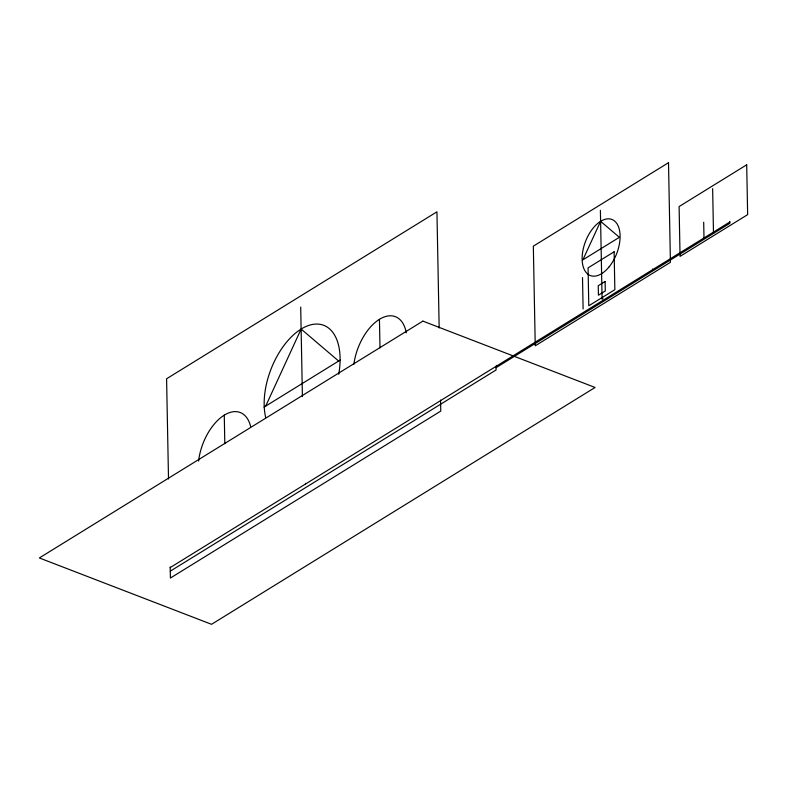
<?xml version="1.0" encoding="UTF-8"?>
<svg xmlns="http://www.w3.org/2000/svg" width="787" height="787" viewBox="0 0 787 787"><rect width="100%" height="100%" fill="white"/><g stroke="black" fill="none" stroke-linecap="round" stroke-linejoin="round"><path stroke-width="1.18" d="M265.691 406.102L301.126 329.064L338.646 361.046M264.029 407.125L340.545 359.875M170.208 567.575L729.815 222.013M496.026 367.706L729.834 223.321L729.805 221.363M170.277 571.165L496.066 369.988L495.997 366.398M713.711 232.283L713.72 232.942M712.638 188.644L713.484 233.09M703.686 222.268L703.991 237.959M652.571 269.046L652.59 269.705M602.793 298.135L602.803 298.785M600.392 210.336L602.094 299.227M582.508 277.595L583.108 308.966M496.459 365.453L496.469 366.103M439.166 327.953L436.942 211.821L166.588 378.773L168.507 479.008M440.553 400.081L440.769 411.08L170.415 578.032L170.199 567.024M379.442 319.325L379.983 347.874M305.523 483.356L305.533 484.005M300.703 307.097L302.415 396.609M224.275 415.142L224.816 443.691M265.701 417.513A60.107 33.447 -68.9 0 1 301.815 328.651A60.107 33.447 -68.9 0 1 338.725 374.278M353.865 364.322A42.4 23.59 -68.9 0 1 379.757 319.128A42.4 23.59 -68.9 0 1 406.269 332.852M198.59 461.093A42.4 23.59 -68.9 0 1 223.301 415.762A42.4 23.59 -68.9 0 1 250.6 426.347M600.599 221.314L582.882 259.838L619.369 237.31L600.599 221.314M668.507 162.693L533.33 246.164L535.249 345.798L670.426 262.327L668.507 162.693M422.885 321.116L39.35 557.953L211.546 624.307L595.08 387.47L422.885 321.116M746.696 164.817L679.102 206.558L680.057 256.375L747.65 214.635L746.696 164.817M614.126 251.781L588.066 267.875L588.794 305.779L614.854 289.695L614.126 251.781M605.114 281.49L598.238 285.73L598.425 295.214L605.292 290.964L605.114 281.49M609.04 266.95A30.054 16.724 -68.9 0 0 612.07 219.514A30.054 16.724 -68.9 0 0 582.203 256.021A30.054 16.724 -68.9 0 0 609.04 266.95"/></g></svg>
